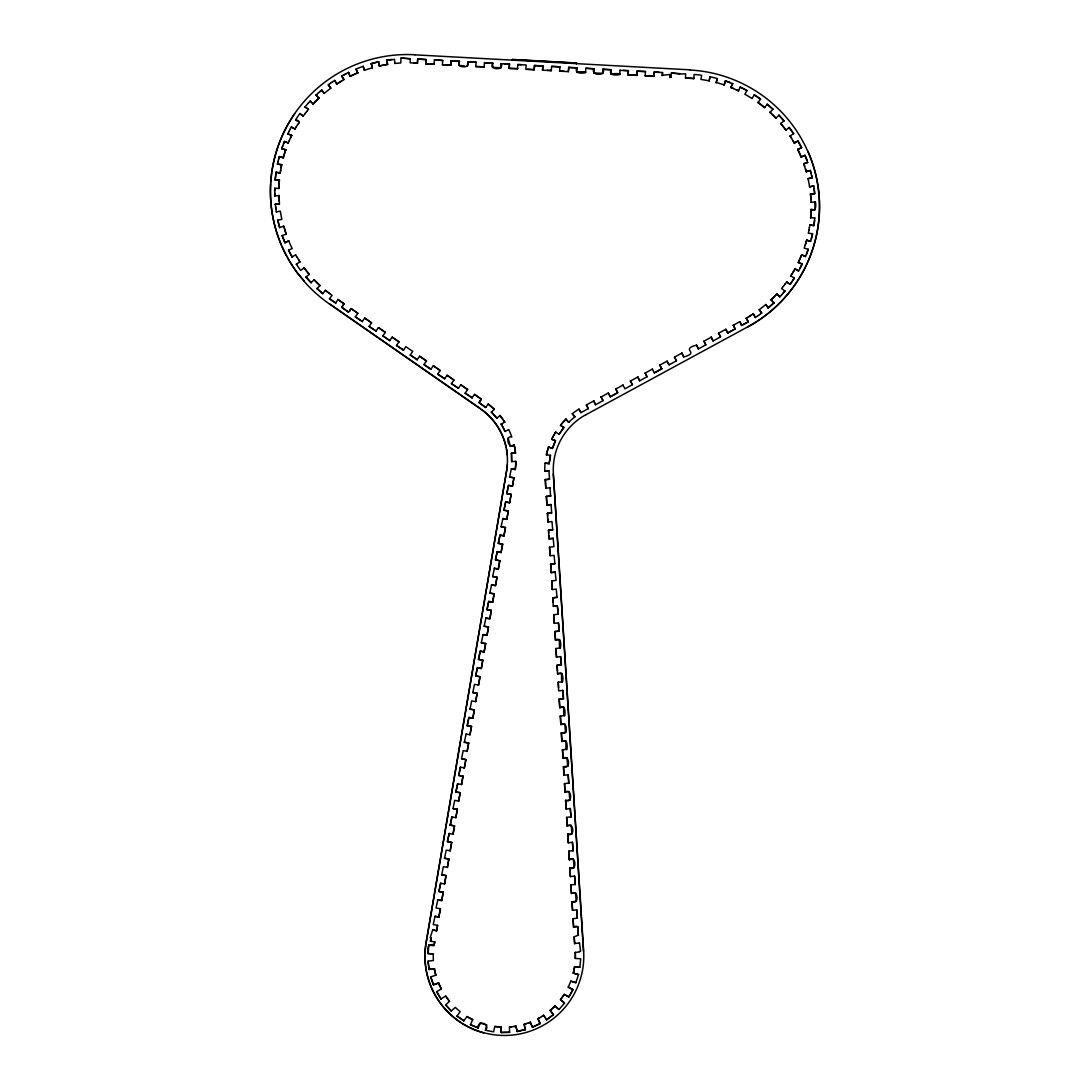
<?xml version="1.0" encoding="UTF-8"?>
<svg xmlns="http://www.w3.org/2000/svg" width="1090" height="1090" viewBox="0 0 1090 1090"><rect width="100%" height="100%" fill="white"/><g stroke="black" fill="none" stroke-linecap="round" stroke-linejoin="round"><path stroke-width="1.5" d="M512.518 59.46L512.395 60.154L512.518 59.46L576.515 62.988L576.392 63.683L576.515 62.988M274.625 190.873L274.803 188.161L274.694 195.982L279.013 195.56L279.326 201.119L279.422 204.048L275.239 204.321L279.422 204.048M414.418 63.029A128.361 128.361 0 0 0 410.249 62.866L410.153 58.669L401.052 58.083L400.779 62.988A128.361 128.361 0 0 0 394.757 63.452M414.336 63.166L417.361 63.329L417.743 59.01L426.081 59.473L425.713 63.792L434.188 64.106L425.849 63.642M417.361 63.329L417.743 59.01M434.052 64.255L434.419 59.923L442.772 60.386L442.39 64.705L450.729 65.168L451.11 60.849L459.449 61.312C454.939 68.18 471.275 69.079 467.801 61.762L476.139 62.225L475.758 66.545L484.26 66.858L475.758 66.545M450.729 65.168L451.11 60.849M459.081 65.632L459.449 61.312M467.419 66.095L467.801 61.762M484.11 67.008L484.478 62.689L492.83 63.152C488.32 70.019 504.643 70.918 501.168 63.602M492.448 67.471L492.83 63.152M500.787 67.921L501.019 63.751L509.507 64.065L504.506 63.792M509.139 68.384L517.627 68.697L509.139 68.384L509.371 64.215M509.289 68.234L509.507 64.065M517.478 68.847L517.859 64.528L521.197 64.705M541.212 65.809L534.55 65.441L534.168 69.76L525.816 69.31L526.197 64.978L517.859 64.528M534.168 69.76L534.55 65.441M542.507 70.223L542.888 65.904L542.507 70.223L551.417 70.564L547.03 70.319M551.268 70.714L551.649 66.381L559.988 66.844L559.606 71.163L568.367 71.654L568.748 67.335L577.087 67.784C571.296 77.785 599.555 70.359 576.869 71.954M568.367 71.654L568.748 67.335M576.719 72.104L577.087 67.784M585.48 72.594L585.848 68.275L594.2 68.725C589.404 75.619 606.735 76.573 602.961 69.215L611.299 69.678C605.495 79.665 633.767 72.24 611.068 73.848M593.818 73.057L594.2 68.725M602.579 73.534L602.961 69.215M610.918 73.997L611.299 69.678M619.679 74.474L620.06 70.155M659.273 72.322L654.273 72.035L653.891 76.368L645.13 75.878L645.512 71.559L637.159 71.095L636.792 75.414L628.031 74.938L628.399 70.618L623.398 70.346M628.031 74.938L628.399 70.618M636.792 75.414L637.159 71.095M653.891 76.368L654.273 72.035M662.461 72.648L662.311 75.523L662.611 72.499L654.123 72.185M669.71 74.583L669.887 77.24L670.99 77.308L671.372 72.976L679.547 73.997A132.708 132.708 0 0 1 685.665 73.888L685.487 78.099L689.657 78.33A128.429 128.429 0 0 1 693.826 78.63L693.976 78.48A128.429 128.429 0 0 0 689.807 78.18L685.487 78.099M693.826 78.63L694.058 74.461A132.708 132.708 0 0 1 701.633 75.237L700.952 79.461A128.429 128.429 0 0 1 709.168 80.919L710.053 76.654M427.948 953.546L433.425 953.873L427.948 953.546C427.77 944.785 427.88 944.649 434.324 944.608M428.098 953.396L428.847 945.071M573.245 973.152L578.504 974.569L573.245 973.152A71.082 71.082 0 0 0 574.498 966.775L579.826 967.239L580.725 958.764L575.248 958.437A71.082 71.082 0 0 0 575.193 952.469L575.343 952.306A71.082 71.082 0 0 1 575.397 958.287L575.248 958.437M275.116 179.973L279.435 180.054L275.116 179.973L275.661 174.891L276.151 172.206L280.266 172.942L280.689 170.19M275.266 179.823L276.151 172.206M814.748 218.082L813.862 225.698L809.747 224.962L814.012 225.548L814.652 220.466M549.837 487.816L545.79 488.184L545.245 479.627L549.524 479.246L548.924 470.771L544.782 471.289A71.027 71.027 0 0 1 545.082 463.127L549.142 463.713L550.477 455.293L546.363 454.871A71.027 71.027 0 0 1 548.529 447.009L552.494 448.358L555.559 440.578L551.676 439.256L555.409 440.728L552.344 448.508L548.529 446.995M549.142 463.713L550.477 455.293M428.697 945.221L434.024 945.698L434.774 941.896L430.4 941.188C432.594 939.485 429.514 936.582 431.041 938M276.002 172.356L280.116 173.092L281.724 164.713L277.459 164.127L281.724 164.713M809.325 227.715L809.897 224.812M434.256 944.281L434.774 941.896M437.608 925.328L436.668 930.792L432.635 929.743L436.531 930.942L437.608 925.328L433.234 924.62L435.033 916.281L438.875 917.058L435.033 916.281M438.929 916.826L440.442 908.747L436.055 908.038L437.867 899.7L441.845 900.503L443.262 892.165L438.889 891.47L443.262 892.165M437.717 899.85L441.695 900.653L443.112 892.315M445.946 875.747L444.516 884.085L446.096 875.597L441.709 874.889L446.096 875.597M448.767 859.165L447.35 867.504L448.917 859.015L444.543 858.307L448.917 859.015M451.601 842.597L450.184 850.922L451.751 842.434L447.513 841.575L449.175 833.387L447.363 841.739L451.751 842.434M454.435 826.016L453.004 834.354L454.571 825.866L450.197 825.157L454.571 825.866M457.255 809.434L455.838 817.773L457.405 809.284L453.031 808.576L457.405 809.284M460.089 792.866L458.658 801.191L460.239 792.716L455.852 792.008L460.239 792.716M462.909 776.284L461.492 784.623L463.059 776.135L458.686 775.426L463.059 776.135M465.893 759.553L464.313 768.041L465.893 759.553L461.656 758.695M468.564 743.135L467.147 751.473L468.714 742.985L464.34 742.276L468.714 742.985M471.398 726.553L469.981 734.892L471.548 726.403L467.16 725.695L471.548 726.403M467.16 725.695L468.823 717.506L472.801 718.31L474.368 709.822L469.994 709.127L474.232 709.972M477.052 693.404L475.635 701.742L477.202 693.254L472.828 692.545L477.202 693.254M480.036 676.672L478.456 685.16L480.036 676.672L475.799 675.814L477.461 667.625L481.439 668.429L482.856 660.09L478.483 659.395L482.856 660.09M479.886 676.822L475.649 675.964L477.311 667.775L481.29 668.579L482.707 660.254M478.483 659.395L480.131 651.193L484.11 652.011L485.69 643.522L481.303 642.814L485.541 643.672M488.511 626.941L487.094 635.279L482.965 634.625L486.944 635.429L488.511 626.941L484.137 626.232L488.361 627.091M491.345 610.373L489.914 618.698L485.799 618.044L489.778 618.861L491.345 610.373L486.957 609.664L491.195 610.523M486.957 609.664L488.62 601.476L492.598 602.28L494.165 593.791L489.792 593.083L494.029 593.941M496.999 577.21L495.582 585.548L491.454 584.894L495.432 585.698L496.999 577.21L492.612 576.501L496.849 577.359M499.833 560.642L498.403 568.966L494.274 568.312L498.253 569.13L499.833 560.642L495.446 559.933L499.683 560.791M495.446 559.933L497.108 551.744L501.087 552.548L502.654 544.06L498.28 543.351L502.504 544.21M498.28 543.351L499.929 535.163L503.907 535.967L505.488 527.478L501.1 526.77L505.338 527.642M508.308 510.91L506.891 519.249L502.762 518.581L506.741 519.399L508.308 510.91L503.934 510.202L508.158 511.06M503.934 510.202L505.596 502.013L509.575 502.817L511.142 494.329L506.755 493.62L510.992 494.479M506.755 493.62L508.417 485.431L512.395 486.235L513.962 477.747L509.589 477.052L513.826 477.911M440.442 908.747L438.725 917.208M472.801 718.31L474.368 709.822M484.11 652.011L485.69 643.522M492.598 602.28L494.165 593.791M501.087 552.548L502.654 544.06M503.907 535.967L505.488 527.478M509.575 502.817L511.142 494.329M512.395 486.235L513.962 477.747M425.713 63.792L426.354 60.168M709.168 80.919L709.903 76.804M808.835 230.453L809.461 227.565M499.111 1026.903L494.792 1026.453L493.62 1031.849L485.418 1030.227C491.427 1023.823 476.957 1019.354 478.129 1027.979L470.444 1024.695L472.692 1019.627L466.861 1016.602L472.692 1019.627M486.603 1024.832L485.418 1030.227M281.029 167.588L281.574 164.863M798.275 262.499L802.24 264.039L798.275 262.499L801.654 254.856L805.483 256.559L806.573 254.025L808.317 249.215L804.161 248.152A128.811 128.811 0 0 0 806.614 240.154L810.606 241.381L811.396 238.751L812.554 233.764L808.29 233.192L808.984 230.303M509.589 477.052L511.401 468.714L515.325 469.504A71 71 0 0 0 515.924 461.356L511.673 461.642L511.401 453.29L515.556 453.018A71 71 0 0 0 514.262 444.965C508.281 450.769 504.752 434.665 511.837 437.063A71.422 71.422 0 0 0 508.717 429.528L505.12 431.477L501.277 423.983L505.12 431.477M506.905 493.47L508.567 485.282L512.545 486.086M504.084 510.052L505.733 501.863L509.711 502.667M501.1 526.77L502.912 518.431M498.43 543.202L500.078 535.013L504.057 535.817M495.596 559.783L497.258 551.595L501.237 552.398M492.612 576.501L494.424 568.163M489.792 593.083L491.604 584.744M487.107 609.514L488.77 601.326L492.748 602.13M484.137 626.232L485.936 617.894M481.303 642.814L483.115 634.475M478.633 659.246L480.281 651.043L484.26 651.861M472.828 692.545L474.477 684.356L478.605 685.01M469.994 709.127L471.657 700.925L475.785 701.592M467.31 725.545L468.973 717.356L472.951 718.16M464.34 742.276L466.139 733.938M458.686 775.426L460.484 767.087L458.836 775.276M455.852 792.008L457.664 783.669L456.002 791.858M453.031 808.576L454.68 800.387L458.808 801.041M450.197 825.157L451.859 816.969L455.988 817.623M450.347 825.007L452.009 816.819M444.543 858.307L446.205 850.118L450.32 850.772M441.709 874.889L443.371 866.7L447.5 867.354M438.889 891.47L440.687 883.118L439.038 891.307M431.19 937.85L430.4 941.188M277.459 164.127L278.154 161.483M278.005 161.633L279.408 156.524L283.4 157.75L279.258 156.674L278.604 159.14M811.26 238.901L812.554 233.764M717.356 78.603L716.144 82.595L717.356 78.603A132.708 132.708 0 0 0 709.863 76.695M716.116 82.486A128.538 128.538 0 0 1 724.114 84.925L725.504 80.892A132.585 132.585 0 0 1 730.314 82.636M725.504 80.892L724.128 85.034M430.182 937.727L432.784 929.593M568.217 987.118L573.04 989.57L568.966 996.873L564.293 994.271A70.836 70.836 0 0 1 560.546 999.598L564.566 1003.113L560.396 999.748A70.836 70.836 0 0 0 564.143 994.421L568.817 997.023L572.89 989.72L568.217 987.118A70.918 70.918 0 0 0 570.779 981.136L575.888 982.703L578.504 974.569M281.697 148.676L285.839 149.752L281.697 148.676L284.531 141.346L288.346 143.035L284.381 141.496L283.441 143.88M281.847 148.526L282.692 146.114M808.167 249.365L806.423 254.174M288.196 143.185L289.422 140.474M805.483 256.559L801.804 254.706L798.425 262.349M478.129 1027.979L480.377 1022.911M289.272 140.624L291.738 135.405L287.774 133.852L291.738 135.405M355.326 316.877L362.343 321.496L355.326 316.877L357.861 313.293L351.007 308.524L349.686 310.936L350.544 309.178M730.845 87.541L732.684 83.576L730.845 87.541A128.429 128.429 0 0 1 738.475 90.933L738.625 90.783A128.334 128.334 0 0 0 736.104 89.598M738.475 90.933L740.178 87.105A132.803 132.803 0 0 1 746.991 90.633L744.838 94.23A128.429 128.429 0 0 1 751.991 98.509M290.403 138.076L291.589 135.555M287.774 133.852L289.054 131.413M802.09 264.189L799.788 268.753M802.24 264.039L798.561 271.001L794.978 268.862A128.538 128.538 0 0 1 790.686 276.029L794.433 278.032A132.708 132.708 0 0 1 790.114 284.354L786.653 281.956L790.114 284.367M288.904 131.563L290.226 129.138M290.076 129.301L291.439 126.903L295.036 129.042L291.289 127.053M294.886 129.192L296.412 126.617M296.262 126.767L297.843 124.233M329.834 293.687L325.324 290.39L332.069 295.349L329.371 298.81L335.706 303.129L337.954 299.464L344.14 303.756L341.756 307.189L348.473 312.108L341.606 307.339L344.14 303.756M752.168 98.359L754.307 94.776A132.476 132.476 0 0 1 760.643 99.095L757.932 102.555A128.429 128.429 0 0 1 764.512 107.651L764.69 107.515A128.334 128.334 0 0 0 758.054 102.378L757.932 102.555M297.693 124.383C304.015 120.799 289.041 117.42 299.164 122.012M348.473 312.108L349.836 310.786M362.193 321.645L364.728 318.062L371.581 322.831L369.06 326.414L376.064 331.033L369.06 326.414M375.914 331.183L378.448 327.6L385.315 332.368L378.448 327.6M385.315 332.368L382.781 335.952L389.784 340.571L382.931 335.802M389.648 340.72L392.168 337.137L399.035 341.906L396.501 345.489L403.518 350.108L396.501 345.489M403.368 350.258L405.902 346.675L412.756 351.443L410.221 355.027L417.238 359.645L410.221 355.027M417.089 359.795L419.623 356.212L426.49 360.981L423.956 364.55L430.809 369.319L433.343 365.736L440.21 370.505L437.676 374.088L444.543 378.857L447.077 375.273L453.931 380.042L451.396 383.625L458.413 388.244L451.396 383.625M458.263 388.394L460.798 384.811L467.651 389.58L465.13 393.163L472.133 397.782L465.13 393.163M471.984 397.932L474.518 394.348L481.385 399.117L479.001 402.551L485.718 407.469L479.001 402.551L481.385 399.117M485.718 407.469L488.048 404.104A71 71 0 0 1 494.233 409.472L494.369 409.295A71 71 0 0 0 488.211 403.981M558.966 434.447L563.898 427.444L560.464 425.304L563.748 427.593M563.898 427.444L559.115 434.297L555.614 432.103A71.409 71.395 0 0 0 551.676 439.256M451.355 1010.989L445.674 1004.871L451.206 1011.139L455.266 1007.364A71.995 71.995 0 0 0 460.171 1011.643L456.942 1016.166L463.931 1020.826L457.092 1016.016M463.781 1020.976L467.01 1016.452M295.581 119.873A133.43 133.416 0 0 1 299.9 113.537L303.211 116.099L305.009 113.714M784.991 284.19L786.803 281.806M304.859 113.864L306.712 111.507M322.763 293.687L322.913 293.537A131.386 131.386 0 0 1 317.135 288.482L316.999 288.632A131.386 131.386 0 0 0 322.763 293.687L325.474 290.24M764.54 107.665L767.251 104.218A132.476 132.476 0 0 1 773.001 109.259L772.865 109.422A132.476 132.476 0 0 0 767.087 104.354L767.251 104.218M783.288 286.397L785.141 284.04M306.576 111.657L308.47 109.341L305.023 106.929L308.47 109.341M781.503 294.995L784.991 290.962L781.544 288.55L783.438 286.248M305.023 106.929L308.497 102.91M783.192 293.074L784.991 290.962M546.649 1019.75L543.583 1015.321L546.649 1019.75L553.325 1014.736L550.123 1010.457A70.332 70.332 0 0 0 554.905 1006.029L558.925 1009.558L564.566 1003.113M308.347 103.059L310.228 101.016L313.198 103.959L310.228 101.016M779.786 296.889L776.816 293.946L779.786 296.889L781.653 294.845M318.92 98.168L316.1 95.075L318.92 98.168A127.339 127.339 0 0 0 313.048 104.109M321.673 90.102L324.261 93.386L321.673 90.102L319.724 91.778M299.9 113.537L303.211 116.099M336.102 82.758L334.657 80.374L336.687 84.094L343.963 79.584L341.783 76.014L346.266 73.575M324.261 93.386A125.909 125.909 0 0 1 330.815 88.195L328.363 84.775M336.687 84.094L341.552 80.987M350.135 76.368L348.555 72.417L350.135 76.368A128.361 128.361 0 0 1 357.738 72.894M343.963 79.584L341.633 76.164L348.555 72.417M356.008 69.092L357.738 72.894L356.008 69.092A131.985 131.985 0 0 1 363.161 66.34L363.311 66.19M363.161 66.34L364.428 70.319L363.733 67.512M372.385 67.798L371.268 63.656L372.385 67.798A129.601 129.601 0 0 0 364.428 70.319M371.131 63.806A132.571 132.571 0 0 1 378.557 61.939L378.707 61.789M378.557 61.939L379.334 66.04L378.966 63.152M387.55 64.487L386.923 60.236L387.55 64.487A128.525 128.525 0 0 0 379.334 66.04M394.798 63.438L394.526 59.269M401.052 58.083L410.385 58.833M279.435 180.054A128.089 128.089 0 0 0 278.972 188.393L278.836 188.543A128.089 128.089 0 0 1 279.285 180.204M274.694 195.982L274.775 193.284M279.013 195.56L279.176 201.282M275.661 206.719L276.356 211.787M434.419 59.923L442.622 60.536M277.759 220.139L279.639 227.578L277.759 220.139L281.874 219.376A128.811 128.811 0 0 1 280.321 211.16L276.206 211.937M283.768 226.161L286.152 234.282L283.768 226.161L279.639 227.578M442.39 64.705L450.879 65.019M282.16 235.549L284.926 242.702L282.16 235.549L286.302 234.132M284.926 242.702L288.877 240.822L285.076 242.552M292.134 256.913A132.708 132.708 0 0 1 288.523 250.141L292.202 248.561A128.538 128.538 0 0 1 288.727 240.972M476.139 62.225L467.651 61.912M295.567 254.897L296.957 257.295M484.478 62.689L492.68 63.302M314.138 279.639A124.928 124.928 0 0 0 320.079 285.512L319.929 285.662A124.928 124.928 0 0 1 313.988 279.789L311.059 282.76A134.193 134.193 0 0 1 305.936 277.037L309.356 274.298A124.928 124.928 0 0 1 304.178 267.745L300.745 270.497A131.386 131.386 0 0 1 296.357 264.202L296.507 264.053M298.565 259.529L299.927 262.022L297.107 257.145M304.178 267.745L304.028 267.895A124.928 124.928 0 0 0 309.206 274.448L309.356 274.298M305.936 277.037L306.086 276.887A134.193 134.193 0 0 0 311.195 282.61L311.059 282.76M551.649 66.381L559.988 66.844M559.606 71.163L564.143 71.259M337.954 299.464L343.99 303.919M335.706 303.129L335.856 302.979A132.708 132.708 0 0 1 329.521 298.66M585.848 68.275L594.05 68.874M351.007 308.524L357.861 313.293M364.728 318.062L371.581 322.831M645.512 71.559L637.023 71.245M645.13 75.878L654.041 76.218M392.168 337.137L399.035 341.906M671.372 72.976L679.561 73.589M669.887 77.24L670.99 77.308M419.623 356.212L426.49 360.981M423.956 364.55L430.959 369.169M433.343 365.736L440.21 370.505M437.676 374.088L444.693 378.707M447.077 375.273L453.931 380.042M460.798 384.811L467.651 389.58M754.307 94.776L754.157 94.925A132.476 132.476 0 0 1 760.493 99.245M474.518 394.348L481.235 399.267M775.848 118.265A128.429 128.429 0 0 0 769.908 112.379L770.071 112.243M775.876 118.265L778.955 115.145A132.925 132.925 0 0 1 784.078 120.854L783.928 121.004A132.925 132.925 0 0 0 778.805 115.295L778.955 115.145M500.01 415.454L499.86 415.603A70.973 70.973 0 0 1 504.643 422.225L504.793 422.075A70.973 70.973 0 0 0 500.01 415.454L496.822 418.342L491.386 411.966L496.972 418.192M780.617 123.579A128.429 128.429 0 0 1 785.808 130.132L785.985 130.01A128.334 128.334 0 0 0 780.74 123.415L784.078 120.854M789.255 127.407L789.119 127.557A132.285 132.285 0 0 1 793.506 133.852L793.656 133.702A132.285 132.285 0 0 0 789.269 127.407L785.836 130.16M801.463 147.75A133.43 133.416 0 0 0 797.866 140.978L794.297 143.158L790.087 135.882L791.599 138.226M794.297 143.158L798.016 140.828A133.43 133.416 0 0 1 801.613 147.6L797.662 149.48L801.136 157.083L804.938 155.352L807.69 162.505L803.712 163.773L806.246 171.73L810.224 170.462L812.105 177.902L807.99 178.678L812.254 177.752L811.669 175.258M797.662 149.48L801.613 147.6M514.262 444.952L510.161 446.178M801.136 157.083L805.088 155.202L806.968 159.944M511.401 453.29L515.556 453.018M803.712 163.773L807.69 162.505M511.673 461.642L511.551 453.14M515.924 461.356L515.774 461.506A71 71 0 0 1 515.175 469.654L511.401 468.714M806.246 171.73L809.039 170.735M565.928 419.241L568.667 422.293L565.928 419.241A70.932 70.932 0 0 0 560.464 425.304M572.223 413.737L574.893 416.721L572.223 413.737A71.027 71.027 0 0 1 578.94 409.118L581.038 412.565M555.614 432.103L555.764 431.953A71.409 71.395 0 0 0 551.826 439.106M588.246 408.723L586.393 404.908L587.728 407.347M595.59 404.744L593.737 400.916L595.59 404.744L603.07 400.602L601.081 396.937L603.07 400.602M808.003 178.542A128.811 128.811 0 0 1 809.557 186.758L813.794 185.968L814.611 193.72L810.442 193.993L810.865 199.552M546.363 454.871L546.512 454.721A71.082 71.082 0 0 1 548.679 446.845M610.414 396.624L608.274 393.095L610.277 396.774L617.621 392.781L615.768 388.967L617.771 392.632L610.277 396.774M813.794 185.968L809.543 186.894M545.082 463.127L549.278 463.563M810.442 193.993L814.761 193.57L814.175 188.502M622.962 385.124L624.965 388.803L632.459 384.661L630.456 380.996L632.459 384.661M544.782 471.289L548.924 470.771M639.653 380.832L637.8 377.004L639.653 380.832L647.147 376.69L645.144 373.025L646.997 376.84M810.592 193.843L811.137 202.181M811.028 209.498C819.585 215.003 813.549 189.442 815.211 209.73L811.028 209.498A128.089 128.089 0 0 1 810.578 217.85L814.898 217.918M652.351 369.183L654.341 372.862L661.684 368.87L659.845 365.055L661.684 368.87M545.245 479.627L549.524 479.246M654.341 372.862L661.834 368.72M669.178 364.741L667.039 361.212L669.028 364.891L676.522 360.749L674.533 357.084L676.372 360.899M810.578 217.85L810.715 217.7A128.089 128.089 0 0 0 811.178 209.348M545.79 488.184L545.395 479.477M683.716 356.921L681.877 353.092L683.716 356.921C700.816 352.465 679.465 349.577 696.565 345.121L698.404 348.95L696.565 345.121M546.308 496.522L550.736 495.977L546.308 496.522L546.853 505.065L551.063 504.547L551.663 513.022L547.384 513.404L547.929 521.947L551.976 521.592L552.725 529.904L548.447 530.299L548.992 538.841L553.202 538.324L553.952 546.649L549.524 547.18L550.069 555.723L554.115 555.355L554.865 563.68L550.586 564.061L551.131 572.618L555.341 572.1L551.131 572.618M705.748 344.958L703.908 341.143L705.898 344.808L698.404 348.95M713.092 340.979L711.252 337.151L713.092 340.979L720.585 336.851L718.596 333.172L720.585 336.851M806.614 240.154L810.606 241.381M546.853 505.065L551.063 504.547M725.79 329.344L727.779 333.009L727.166 331.455M547.384 513.404L551.663 513.022M735.123 329.03L733.284 325.202L735.273 328.867L727.779 333.009M739.906 321.604L741.459 325.488A133.443 133.443 0 0 0 748.231 321.877L746.2 318.171L748.38 321.727A133.443 133.443 0 0 1 741.609 325.338L739.906 321.604L733.134 325.351M794.978 268.862L798.561 271.001M547.929 521.947L547.889 518.949M755.356 317.517L753.326 313.811L755.356 317.517L757.632 315.95M790.686 276.029L790.836 275.879A128.538 128.538 0 0 0 795.128 268.712M765.752 304.519L768.191 307.939L765.752 304.519A127.339 127.339 0 0 1 759.199 309.696L761.651 313.13M771.08 299.736L773.914 302.829L771.08 299.736A125.909 125.909 0 0 0 776.966 293.796M794.433 278.032L794.283 278.182A132.708 132.708 0 0 1 789.964 284.517M548.447 530.299L552.725 529.904M548.992 538.841L553.202 538.324M549.524 547.18L550.069 555.723M550.586 564.061L554.865 563.68M551.663 580.956L552.208 589.499L551.663 580.956L556.091 580.411L555.192 572.25M552.725 597.838L557.154 597.306L552.725 597.838L553.27 606.381L557.481 605.863L553.42 606.231M553.802 614.733L554.347 623.276L553.802 614.733L558.23 614.188L557.63 607.539M558.23 614.188L557.331 606.013M559.47 639.789C558.707 661.453 564.865 634.203 555.409 640.157L554.865 631.614L559.293 631.083L558.543 622.758M554.865 631.614L559.293 631.083M555.409 640.157L559.62 639.639M555.941 648.495L556.486 657.052L555.941 648.495L560.369 647.964M561.609 673.566C560.846 695.229 567.004 667.966 557.549 673.933L557.004 665.391L561.432 664.846L560.682 656.534M557.004 665.391L561.432 664.846M557.549 673.933L561.759 673.416M563.748 707.342C562.985 729.006 569.144 701.742 559.688 707.71L559.143 699.167L563.421 698.772L562.672 690.447L558.625 690.815L558.23 682.122L558.584 687.817M559.143 699.167L563.571 698.622L562.822 690.297M559.688 707.71L563.898 707.192M561.827 741.486L566.037 740.968C564.947 762.918 571.392 735.518 561.827 741.486L561.282 732.93C568.762 736.281 567.468 719.959 560.764 724.591L560.369 715.898L560.819 723.011M560.764 724.591L564.961 724.073M561.282 732.93L565.71 732.398M568.176 774.731L568.776 783.206L568.176 774.731L563.966 775.249L563.421 766.706C570.901 770.058 569.607 753.735 562.903 758.368L562.508 749.675L562.958 756.787M562.903 758.368L567.1 757.85M563.421 766.706L567.849 766.175M563.966 775.249L563.571 766.556M564.497 783.601L565.042 792.144L564.497 783.601L568.926 783.056M565.042 792.144C571.746 787.511 573.04 803.834 565.56 800.482L566.105 809.025L570.315 808.508L570.915 816.982L570.315 808.508M565.56 800.482L569.988 799.951M566.105 809.025L565.71 800.332M566.636 817.364L567.182 825.92L566.636 817.364L571.065 816.832M428.057 961.176L429.065 969.473L428.057 961.176L433.37 960.535A70.877 70.877 0 0 1 433.275 954.023M567.182 825.92C573.885 821.288 575.179 837.611 567.699 834.259L568.244 842.802L572.454 842.284L573.054 850.759L572.454 842.284M429.065 969.473L434.515 968.683A71.082 71.082 0 0 0 435.864 975.046M567.699 834.259L572.127 833.714M430.754 976.913L433.452 984.815L430.754 976.913L435.809 975.182M568.244 842.802L567.849 834.109M438.507 983.085L438.657 982.935A71.599 71.599 0 0 0 441.395 988.848L441.246 988.998A71.599 71.599 0 0 1 438.507 983.085L433.452 984.815M568.776 851.14L569.321 859.683L568.776 851.14L573.204 850.609M436.654 991.736L440.946 998.917L436.654 991.736L441.395 988.848M569.321 859.683C576.024 855.064 577.319 871.373 569.838 868.035L570.383 876.578L574.594 876.06L575.193 884.535L574.594 876.06M569.838 868.035L574.267 867.49M445.687 996.015L449.434 1001.383L445.687 996.015L440.946 998.917M570.383 876.578L569.988 867.885M570.915 884.917L571.46 893.459L570.915 884.917L575.343 884.385M571.46 893.459C578.163 888.827 579.458 905.15 571.978 901.798L572.523 910.354L576.733 909.837L577.332 918.298L576.733 909.837M571.978 901.798L576.406 901.267M572.523 910.354L572.127 901.648M573.054 918.693L573.599 927.236L573.054 918.693L577.482 918.148M470.444 1024.695L478.278 1027.829M573.599 927.236C581.61 922.222 576.337 937.536 578.545 935.043M574.198 936.773L574.634 943.572L574.198 936.773L577.918 935.397M494.792 1026.453L501.277 1027.039L501.209 1032.53L501.277 1027.039M579.471 942.986L580.616 951.134L579.403 951.42M501.209 1032.53L509.561 1032.407L509.493 1027.066L511.796 1026.726M515.952 1026.29L517.15 1031.494L515.952 1026.29L513.812 1026.603M574.498 966.762L579.826 967.239M517.15 1031.494L525.285 1029.641L524.099 1024.423L526.32 1023.633M530.271 1022.325L532.506 1027.175L530.271 1022.325L528.228 1023.088M570.779 981.136L575.888 982.703M525.285 1029.641L524.249 1024.273M532.506 1027.175L540.095 1023.66L537.847 1018.809L539.891 1017.61M550.123 1010.457L550.273 1010.307A70.332 70.332 0 0 0 555.042 1005.879L558.925 1009.558M316.999 288.632L320.079 285.512M769.935 112.393L773.014 109.273M315.95 95.225L317.967 93.331M773.914 302.829L768.191 307.939M445.524 1005.021L449.584 1001.233M317.817 93.481L321.809 89.952M491.236 412.115L494.369 409.295M568.667 422.293L575.043 416.571M546.798 1019.6L553.475 1014.586L550.273 1010.307M330.434 83.262L328.213 84.925L330.815 88.195M759.58 314.628L761.801 312.98L759.199 309.696M757.482 316.1L759.73 314.479M330.284 83.412L332.532 81.805M332.382 81.954L334.657 80.374M753.326 313.811L748.462 316.918M541.607 1016.643L543.583 1015.321M296.357 264.202L300.063 261.873M291.997 257.077L295.703 254.747M789.937 136.032L793.656 133.702M750.983 315.31L746.05 318.321M541.757 1016.493L537.847 1018.809M501.128 424.146L504.793 422.075M586.243 405.058L593.737 400.916M600.931 397.087L608.424 392.945M615.618 389.116L623.112 384.974M630.32 381.146L637.8 377.004M645.007 373.175L652.488 369.033M659.695 365.205L667.189 361.062M674.383 357.234L681.877 353.092M703.759 341.293L711.252 337.151M718.446 333.322L725.94 329.194M588.382 408.573L580.888 412.715L578.94 409.104M727.929 332.859L735.273 328.867M585.902 414.745L747.999 326.728A136.809 136.795 0 0 0 807.826 151.02M532.656 1027.025L540.245 1023.51L537.997 1018.659M530.408 1022.175L524.099 1024.423M726.812 331.673L726.322 329.889M433.602 984.665L438.657 982.935M517.287 1031.344L525.434 1029.491M516.101 1026.14L509.493 1027.066M574.634 943.572L579.621 942.836M429.201 969.323L434.515 968.683M552.208 589.499L556.254 589.131L557.004 597.456M554.347 623.276L558.393 622.908L559.143 631.233M556.486 657.052L560.533 656.684L561.282 664.995M558.08 682.272L562.508 681.74M560.219 716.048L564.647 715.517M562.358 749.825L566.786 749.28M565.192 791.994L569.239 791.626M567.331 825.757L571.378 825.402M569.471 859.533L573.517 859.165M572.958 893.187L575.656 892.942M575.098 926.963L577.795 926.718M575.193 952.469L579.621 951.924M810.987 202.331L815.32 201.909M501.359 1032.38L509.711 1032.257M512.395 59.582L576.392 63.111M414.8 54.827L690.27 69.842M417.593 59.16L425.931 59.623M450.96 60.999L459.312 61.462M534.4 65.591L542.738 66.054M568.599 67.485L576.951 67.934M602.811 69.365L611.149 69.828M619.91 70.305L628.262 70.768M414.486 63.016L417.511 63.179M459.231 65.482L464.231 65.754M492.598 67.321L500.937 67.771M527.642 69.242L534.318 69.61M593.968 72.907L602.729 73.384M628.181 74.788L636.942 75.264M274.653 188.325L278.972 188.393M466.002 734.088L470.117 734.742M467.297 751.31L463.168 750.656L461.506 758.844L465.743 759.703M460.334 767.237L464.463 767.891M457.514 783.819L461.642 784.473M449.026 833.537L453.154 834.204M440.537 883.268L444.666 883.936M486.453 1024.982L480.227 1023.06M329.344 303.66L480.663 408.791M298.469 274.067L304.314 281.166M287.46 257.526A136.877 136.877 0 0 0 298.333 274.23L305.146 282.501A136.877 136.877 0 0 0 329.194 303.81L480.513 408.941A62.675 62.661 0 0 1 506.537 470.948L426.013 942.877A79.366 79.366 0 0 0 483.565 1032.87M793.043 140.596L794.447 143.008M292.147 256.927L288.537 250.155M797.812 149.33L801.286 156.933M803.861 163.623L804.761 166.252M805.605 168.909L806.382 171.58M810.374 170.312L811.042 172.779M508.117 437.962L510.311 446.028M275.838 209.403L275.389 204.171M549.987 487.666L550.586 496.127M564.811 724.223L565.56 732.548M566.95 758L567.699 766.325M569.089 791.776L569.838 800.101M571.228 825.552L571.978 833.864M573.367 859.315L574.117 867.64M575.506 893.092L576.256 901.416M577.645 926.868L578.395 935.193M553.243 473.796L583.491 951.216M546.458 496.372L547.003 504.915M547.534 513.254L547.711 516.101M548.597 530.149L548.788 532.996M548.965 535.844L549.142 538.692M550.736 563.912L551.281 572.468M552.875 597.688L553.148 601.966M555.014 631.464L555.559 640.007M557.154 665.241L557.521 670.936M559.293 699.017L559.742 706.129M561.432 732.78L561.881 739.906M435.714 975.196A71.082 71.082 0 0 1 434.256 968.833M574.648 966.612A71.204 71.204 0 0 1 573.394 973.002M514.112 445.115A71 71 0 0 1 515.406 453.168M560.601 425.155A70.932 70.932 0 0 1 566.078 419.091M462.31 1023.374A79.366 79.366 0 0 0 583.627 951.066L553.393 473.646A62.675 62.661 0 0 1 586.052 414.595M460.906 1022.475A79.366 79.366 0 0 1 426.176 942.727L506.673 470.798A62.675 62.661 0 0 0 507.422 464.531M776.816 293.946A125.909 125.909 0 0 1 770.943 299.886M774.063 302.679A133.58 133.58 0 0 1 768.341 307.789M662.243 75.414A132.708 132.708 0 0 1 669.655 74.488M725.313 80.933A132.708 132.708 0 0 1 732.507 83.617M740.151 87.009A132.708 132.708 0 0 1 746.963 90.538M730.995 87.391A128.334 128.334 0 0 1 733.556 88.467M770.044 112.216A128.334 128.334 0 0 1 775.985 118.088M690.161 70.019A136.809 136.795 0 0 1 747.849 326.864M481.944 409.704A62.675 62.661 0 0 1 506.21 447.281M506.523 448.835A62.675 62.661 0 0 1 507.354 455.075M286.725 256.177A136.877 136.877 0 0 1 282.024 246.531M281.411 245.114A136.877 136.877 0 0 1 270.647 183.679M270.742 182.153A136.877 136.877 0 0 1 271.683 172.997M271.887 171.471A136.877 136.877 0 0 1 414.854 54.745M350.285 76.218A128.361 128.361 0 0 1 357.888 72.744M806.764 240.004A128.811 128.811 0 0 1 805.183 245.345M379.375 65.931A128.538 128.538 0 0 1 387.577 64.378M283.25 157.9A128.756 128.756 0 0 1 285.689 149.902M283.264 157.764A128.811 128.811 0 0 1 285.703 149.766M298.319 274.203A136.795 136.795 0 0 1 294.791 113.537M371.308 63.547A132.708 132.708 0 0 1 378.748 61.667M386.95 60.127A132.708 132.708 0 0 1 392.019 59.432M313.198 103.959A127.339 127.339 0 0 1 319.07 98.018M386.773 60.386A132.653 132.653 0 0 1 394.376 59.419"/></g></svg>
